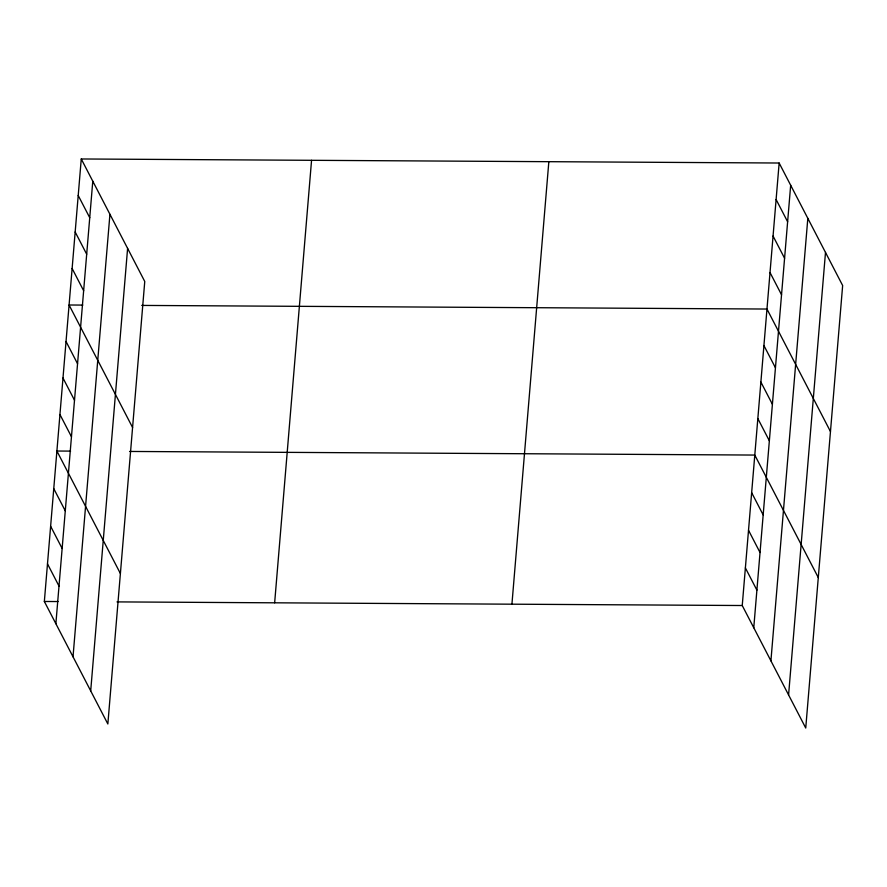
<?xml version="1.0" encoding="UTF-8"?>
<svg xmlns="http://www.w3.org/2000/svg" width="887" height="887" viewBox="0 0 887 887"><rect width="100%" height="100%" fill="white"/><g stroke="black" fill="none" stroke-linecap="round" stroke-linejoin="round"><path stroke-width="1.33" d="M81.26 158.973L144.758 281.478L107.848 723.98L44.35 601.475L81.26 158.973L779.152 163.02L842.65 285.525L805.74 728.027L742.242 605.522L779.152 163.02M55.87 623.705L92.78 181.203M73.022 656.801L109.933 214.299M90.696 690.895L127.606 248.393M274.648 602.805L311.559 160.303M511.932 604.18L548.842 161.678M753.762 627.752L790.672 185.25M770.914 660.837L807.824 218.335M788.587 694.931L825.498 252.429M82.79 305.084L69.075 304.995L132.584 427.512M141.732 305.416L766.967 309.042L830.465 431.548M70.605 451.106L56.901 451.028L120.399 573.534M129.557 451.45L754.782 455.064L818.291 577.581M44.35 601.475L58.054 601.552M117.006 601.896L742.242 605.522M776.103 199.52L787.623 221.75M773.054 236.031L784.585 258.261M770.016 272.531L781.536 294.761M763.918 345.542L775.449 367.783M760.88 382.053L772.4 404.284M757.831 418.564L769.351 440.795M751.655 492.684L763.175 514.915M748.517 530.293L760.037 552.523M745.379 567.902L756.899 590.132M78.211 195.484L89.742 217.714M75.173 231.984L86.693 254.214M72.124 268.495L83.644 290.725M66.037 341.506L77.557 363.737M62.988 378.017L74.508 400.248M59.939 414.517L71.47 436.748M53.763 488.637L65.283 510.868M50.626 526.246L62.145 548.488M47.488 563.866L59.008 586.096"/></g></svg>
